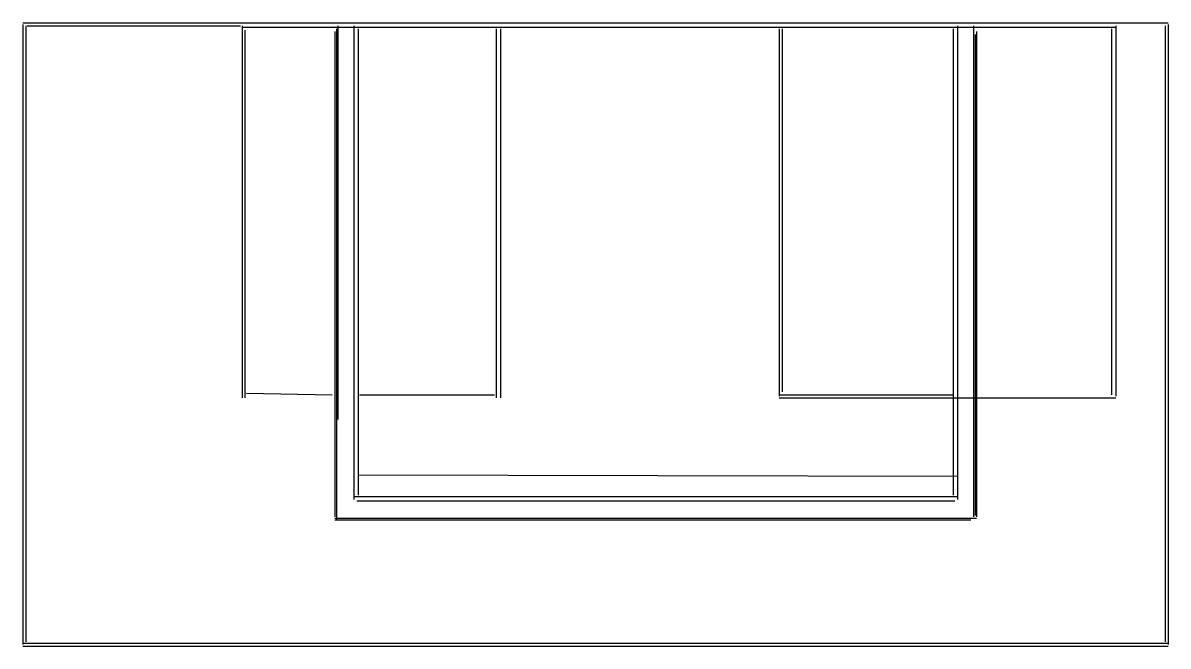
# Model space of a CAD drawing. Header units: metres. Extents: x 0.05 to 6.74, y 0.12 to 3.75.
import ezdxf

# ---------------------------------------------------------------- set-up
doc = ezdxf.new("R2010")
doc.units = ezdxf.units.M

msp = doc.modelspace()

# ---------------------------------------------------------------- linework, layer by layer
for p, q in [((0.0508, 3.7542), (6.7373, 3.7542)), ((0.0508, 3.7458), (0.0508, 0.1271)), ((6.7373, 3.7458), (6.7373, 0.1271)), ((0.0678, 3.7373), (0.0678, 0.1441)), ((0.0763, 3.7373), (1.322, 3.7373)), ((1.3305, 3.7373), (1.3305, 1.5678)), ((1.3305, 3.7288), (6.4322, 3.7288)), ((1.3475, 3.7119), (1.3475, 1.5678)), ((1.8729, 3.7034), (1.8729, 0.8729)), ((1.8814, 3.7203), (1.8814, 0.8559)), ((1.8898, 3.7373), (1.8898, 1.4407)), ((1.983, 3.7373), (1.983, 0.9746)), ((2.0085, 3.7203), (2.0085, 1)), ((2.8136, 3.7203), (2.8136, 1.5678)), ((2.839, 3.7203), (2.839, 1.5678)), ((4.4661, 3.7203), (4.4661, 1.5763)), ((4.483, 3.7203), (4.483, 1.6017)), ((5.483, 3.7203), (5.483, 1)), ((5.5085, 3.7373), (5.5085, 0.9746)), ((5.6017, 3.7373), (5.6017, 0.8729)), ((5.6102, 3.6864), (5.6102, 0.8814)), ((5.6186, 3.7034), (5.6186, 0.8729)), ((6.4068, 3.7203), (6.4068, 1.5847)), ((6.4322, 3.7373), (6.4322, 1.5763)), ((6.7203, 3.7373), (6.7203, 0.1441)), ((1.3559, 1.5932), (1.8559, 1.5847)), ((2.0169, 1.5847), (2.8051, 1.5847)), ((4.4661, 1.5847), (5.483, 1.5847)), ((4.4661, 1.5678), (6.4322, 1.5678)), ((2.0085, 1.1186), (5.5085, 1.1102)), ((1.983, 0.9915), (5.5085, 0.9915)), ((2, 0.9661), (5.4915, 0.9661)), ((1.8729, 0.8644), (5.6186, 0.8644)), ((1.8729, 0.8559), (5.5847, 0.8559)), ((0.0508, 0.1356), (6.7373, 0.1356)), ((0.0508, 0.1186), (6.7373, 0.1186))]:
    msp.add_line(p, q)

doc.saveas('drawing.dxf')
